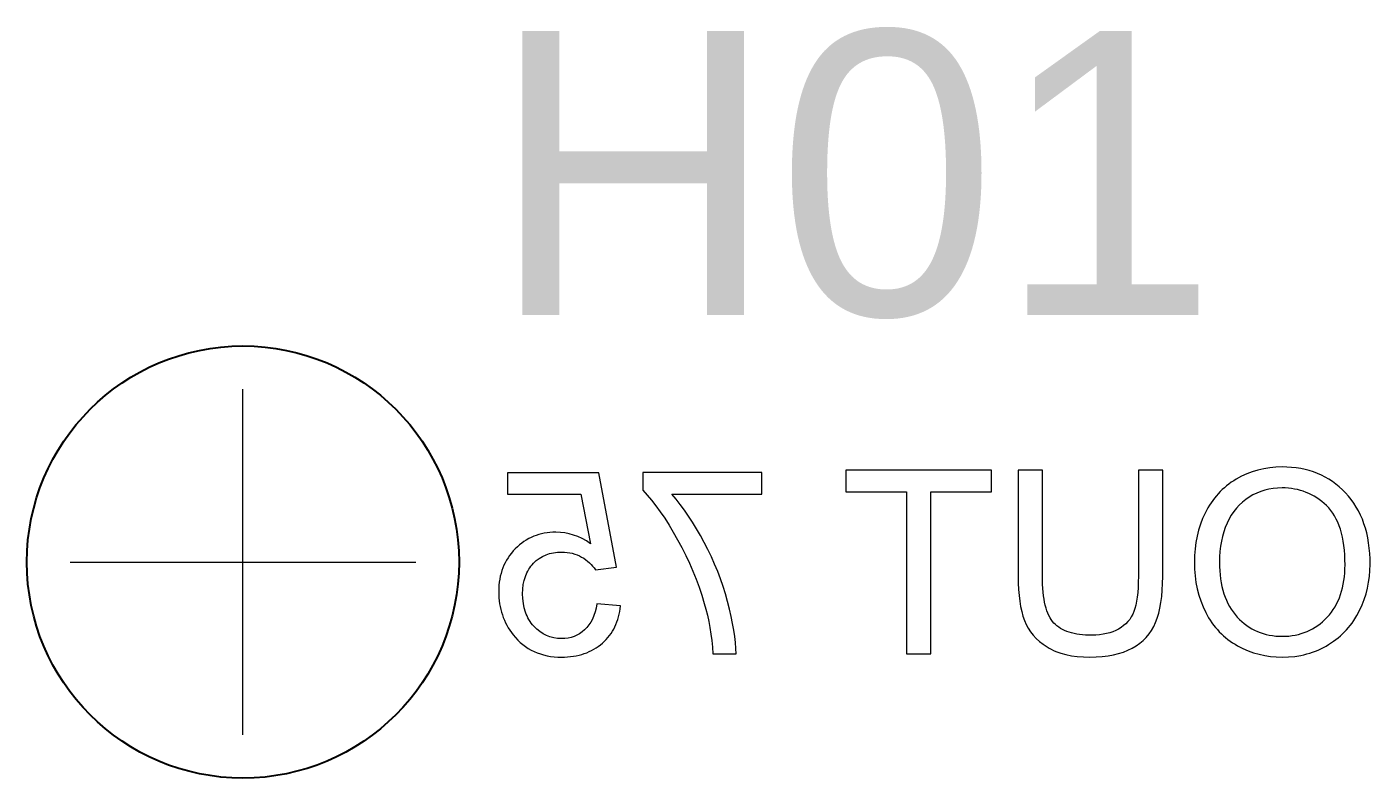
# Model space of a CAD drawing. Header units: millimetres. Extents: x 38 to 970, y 105 to 390.
# Drawn here: x 58.07 to 73.61, y 261.43 to 270.12 of the extents above; entities that cross this region are included whole.
import ezdxf

# ---------------------------------------------------------------- set-up
doc = ezdxf.new("R2010")
doc.units = ezdxf.units.MM
doc.linetypes.add('WP_HIDDEN', pattern=[2.3, 1.5, -0.8])
for name, color, linetype, lineweight in [('ANNOTATIONS', 7, 'CONTINUOUS', 18), ('HIDDEN', 7, 'WP_HIDDEN', 13), ('VISIBLE', 7, 'CONTINUOUS', 25)]:
    doc.layers.add(name, color=color, linetype=linetype, lineweight=lineweight)
doc.styles.add('CJK', font='Arial Unicode.ttf')

msp = doc.modelspace()

# ---------------------------------------------------------------- linework, layer by layer
at = {"layer": 'ANNOTATIONS'}
for p, q in [((60.57143, 261.92857), (60.57143, 265.92857)), ((58.57143, 263.92857), (62.57143, 263.92857))]:
    msp.add_line(p, q, dxfattribs=at)
at = {"layer": 'HIDDEN', "ltscale": 1.428571}
for p, q in [((67.54612, 264.99087), (67.54612, 264.73998)), ((69.23128, 264.99087), (67.54612, 264.99087)), ((69.23128, 264.73998), (69.23128, 264.99087)), ((69.54018, 264.99087), (69.54018, 263.76252)), ((69.82153, 264.99087), (69.54018, 264.99087)), ((69.82153, 263.76397), (69.82153, 264.99087)), ((70.93095, 264.99087), (70.93095, 263.76397)), ((71.2123, 264.99087), (70.93095, 264.99087)), ((71.2123, 263.76252), (71.2123, 264.99087)), ((72.31447, 264.9934), (72.24903, 264.97362)), ((72.38173, 265.00879), (72.31447, 264.9934)), ((72.4508, 265.01978), (72.38173, 265.00879)), ((72.52168, 265.02637), (72.4508, 265.01978)), ((72.59437, 265.02857), (72.52168, 265.02637)), ((72.64992, 265.0274), (72.59437, 265.02857)), ((72.70418, 265.02389), (72.64992, 265.0274)), ((72.75715, 265.01804), (72.70418, 265.02389)), ((72.80882, 265.00985), (72.75715, 265.01804)), ((72.85921, 264.99933), (72.80882, 265.00985)), ((72.9083, 264.98646), (72.85921, 264.99933)), ((72.9561, 264.97125), (72.9083, 264.98646)), ((63.63049, 264.96186), (63.63049, 264.71242)), ((64.68771, 264.96186), (63.63049, 264.96186)), ((64.89364, 263.86984), (64.68771, 264.96186)), ((65.19819, 264.96331), (65.19819, 264.76028)), ((66.57446, 264.96331), (65.19819, 264.96331)), ((66.57446, 264.71242), (66.57446, 264.96331)), ((71.97889, 264.83125), (71.95241, 264.81063)), ((72.00624, 264.851), (71.97889, 264.83125)), ((72.03447, 264.86988), (72.00624, 264.851)), ((72.06358, 264.8879), (72.03447, 264.86988)), ((72.12359, 264.92087), (72.06358, 264.8879)), ((72.1854, 264.94944), (72.12359, 264.92087)), ((72.24903, 264.97362), (72.1854, 264.94944)), ((73.00261, 264.9537), (72.9561, 264.97125)), ((73.04783, 264.93382), (73.00261, 264.9537)), ((73.09175, 264.91159), (73.04783, 264.93382)), ((73.13439, 264.88702), (73.09175, 264.91159)), ((73.17573, 264.86012), (73.13439, 264.88702)), ((73.21578, 264.83087), (73.17573, 264.86012)), ((73.25454, 264.79929), (73.21578, 264.83087)), ((63.63049, 264.71242), (64.47888, 264.71242)), ((64.47888, 264.71242), (64.59345, 264.14103)), ((65.19819, 264.76028), (65.24889, 264.70404)), ((65.24889, 264.70404), (65.29948, 264.64335)), ((65.5332, 264.71242), (66.57446, 264.71242)), ((65.58251, 264.65424), (65.5332, 264.71242)), ((67.54612, 264.73998), (68.24948, 264.73998)), ((68.24948, 264.73998), (68.24948, 262.86483)), ((68.53082, 264.73998), (69.23128, 264.73998)), ((68.53082, 262.86483), (68.53082, 264.73998)), ((71.812, 264.66872), (71.79167, 264.64204)), ((71.83321, 264.69454), (71.812, 264.66872)), ((71.85529, 264.71949), (71.83321, 264.69454)), ((71.87826, 264.74358), (71.85529, 264.71949)), ((71.9021, 264.76679), (71.87826, 264.74358)), ((71.92682, 264.78914), (71.9021, 264.76679)), ((71.95241, 264.81063), (71.92682, 264.78914)), ((72.21368, 264.67979), (72.17271, 264.65178)), ((72.25657, 264.70477), (72.21368, 264.67979)), ((72.30074, 264.72642), (72.25657, 264.70477)), ((72.34621, 264.74475), (72.30074, 264.72642)), ((72.39297, 264.75973), (72.34621, 264.74475)), ((72.44102, 264.77139), (72.39297, 264.75973)), ((72.49036, 264.77972), (72.44102, 264.77139)), ((72.54099, 264.78472), (72.49036, 264.77972)), ((72.59292, 264.78638), (72.54099, 264.78472)), ((72.62994, 264.78558), (72.59292, 264.78638)), ((72.6663, 264.78318), (72.62994, 264.78558)), ((72.70202, 264.77917), (72.6663, 264.78318)), ((72.73708, 264.77356), (72.70202, 264.77917)), ((72.77149, 264.76634), (72.73708, 264.77356)), ((72.80525, 264.75753), (72.77149, 264.76634)), ((72.83836, 264.7471), (72.80525, 264.75753)), ((72.87082, 264.73508), (72.83836, 264.7471)), ((72.90262, 264.72145), (72.87082, 264.73508)), ((72.93378, 264.70622), (72.90262, 264.72145)), ((72.96428, 264.68939), (72.93378, 264.70622)), ((72.99413, 264.67095), (72.96428, 264.68939)), ((73.02333, 264.65091), (72.99413, 264.67095)), ((73.29201, 264.76536), (73.25454, 264.79929)), ((73.32819, 264.7291), (73.29201, 264.76536)), ((73.36261, 264.69077), (73.32819, 264.7291)), ((73.39481, 264.65064), (73.36261, 264.69077)), ((65.29948, 264.64335), (65.34996, 264.57823)), ((65.34996, 264.57823), (65.40032, 264.50866)), ((65.40032, 264.50866), (65.45057, 264.43466)), ((65.63113, 264.59282), (65.58251, 264.65424)), ((65.67905, 264.52816), (65.63113, 264.59282)), ((65.72626, 264.46026), (65.67905, 264.52816)), ((71.73596, 264.55678), (71.7032, 264.49561)), ((71.75365, 264.58607), (71.73596, 264.55678)), ((71.77222, 264.61449), (71.75365, 264.58607)), ((71.79167, 264.64204), (71.77222, 264.61449)), ((72.03422, 264.51256), (72.00594, 264.47096)), ((72.06503, 264.55145), (72.03422, 264.51256)), ((72.09839, 264.58761), (72.06503, 264.55145)), ((72.13428, 264.62106), (72.09839, 264.58761)), ((72.17271, 264.65178), (72.13428, 264.62106)), ((73.05188, 264.62927), (73.02333, 264.65091)), ((73.07978, 264.60602), (73.05188, 264.62927)), ((73.10703, 264.58118), (73.07978, 264.60602)), ((73.1331, 264.55445), (73.10703, 264.58118)), ((73.1575, 264.52558), (73.1331, 264.55445)), ((73.18021, 264.49456), (73.1575, 264.52558)), ((73.42478, 264.60872), (73.39481, 264.65064)), ((73.45254, 264.565), (73.42478, 264.60872)), ((73.47808, 264.51948), (73.45254, 264.565)), ((73.5014, 264.47217), (73.47808, 264.51948)), ((65.45057, 264.43466), (65.5007, 264.35621)), ((65.5007, 264.35621), (65.55072, 264.27332)), ((65.77277, 264.38912), (65.72626, 264.46026)), ((65.81857, 264.31474), (65.77277, 264.38912)), ((71.64895, 264.36559), (71.62764, 264.29742)), ((71.67414, 264.43165), (71.64895, 264.36559)), ((71.7032, 264.49561), (71.67414, 264.43165)), ((71.95699, 264.37959), (71.93643, 264.33016)), ((71.9802, 264.42664), (71.95699, 264.37959)), ((72.00594, 264.47096), (71.9802, 264.42664)), ((73.20124, 264.4614), (73.18021, 264.49456)), ((73.22059, 264.42608), (73.20124, 264.4614)), ((73.23826, 264.38862), (73.22059, 264.42608)), ((73.25424, 264.34902), (73.23826, 264.38862)), ((73.52249, 264.42306), (73.5014, 264.47217)), ((73.54137, 264.37216), (73.52249, 264.42306)), ((73.55802, 264.31946), (73.54137, 264.37216)), ((63.87767, 264.19911), (63.85, 264.18329)), ((63.90601, 264.21342), (63.87767, 264.19911)), ((63.93504, 264.22623), (63.90601, 264.21342)), ((63.96475, 264.23753), (63.93504, 264.22623)), ((63.99513, 264.24733), (63.96475, 264.23753)), ((64.0262, 264.25562), (63.99513, 264.24733)), ((64.05795, 264.2624), (64.0262, 264.25562)), ((64.09037, 264.26767), (64.05795, 264.2624)), ((64.12348, 264.27144), (64.09037, 264.26767)), ((64.15727, 264.2737), (64.12348, 264.27144)), ((64.19173, 264.27445), (64.15727, 264.2737)), ((64.24401, 264.27237), (64.19173, 264.27445)), ((64.2957, 264.26611), (64.24401, 264.27237)), ((64.34679, 264.25569), (64.2957, 264.26611)), ((64.3973, 264.2411), (64.34679, 264.25569)), ((64.44722, 264.22233), (64.3973, 264.2411)), ((64.49655, 264.1994), (64.44722, 264.22233)), ((64.54529, 264.1723), (64.49655, 264.1994)), ((65.55072, 264.27332), (65.60063, 264.18599)), ((65.86368, 264.23712), (65.81857, 264.31474)), ((65.90808, 264.15626), (65.86368, 264.23712)), ((71.61021, 264.22714), (71.59664, 264.15475)), ((71.62764, 264.29742), (71.61021, 264.22714)), ((71.90353, 264.22511), (71.89119, 264.16949)), ((71.91861, 264.27867), (71.90353, 264.22511)), ((71.93643, 264.33016), (71.91861, 264.27867)), ((73.26854, 264.30726), (73.25424, 264.34902)), ((73.28116, 264.26336), (73.26854, 264.30726)), ((73.2921, 264.21731), (73.28116, 264.26336)), ((73.30135, 264.16912), (73.2921, 264.21731)), ((73.57246, 264.26497), (73.55802, 264.31946)), ((73.58467, 264.20868), (73.57246, 264.26497)), ((73.59467, 264.15059), (73.58467, 264.20868)), ((63.69868, 264.05703), (63.67699, 264.03163)), ((63.72186, 264.08157), (63.69868, 264.05703)), ((63.74613, 264.10493), (63.72186, 264.08157)), ((63.77107, 264.12678), (63.74613, 264.10493)), ((63.7967, 264.14712), (63.77107, 264.12678)), ((63.82301, 264.16596), (63.7967, 264.14712)), ((63.85, 264.18329), (63.82301, 264.16596)), ((64.16468, 264.0358), (64.2118, 264.04185)), ((64.2118, 264.04185), (64.26134, 264.04386)), ((64.26134, 264.04386), (64.2925, 264.04297)), ((64.2925, 264.04297), (64.32289, 264.04028)), ((64.59345, 264.14103), (64.54529, 264.1723)), ((65.60063, 264.18599), (65.64907, 264.09612)), ((65.64907, 264.09612), (65.69467, 264.00561)), ((65.95085, 264.07338), (65.90808, 264.15626)), ((65.99106, 263.98971), (65.95085, 264.07338)), ((71.58696, 264.08026), (71.58114, 264.00365)), ((71.59664, 264.15475), (71.58696, 264.08026)), ((71.87474, 264.05207), (71.87062, 263.99026)), ((71.88159, 264.11181), (71.87474, 264.05207)), ((71.89119, 264.16949), (71.88159, 264.11181)), ((73.30892, 264.11878), (73.30135, 264.16912)), ((73.31481, 264.06629), (73.30892, 264.11878)), ((73.31902, 264.01165), (73.31481, 264.06629)), ((73.60244, 264.09071), (73.59467, 264.15059)), ((73.60799, 264.02903), (73.60244, 264.09071)), ((63.591, 263.8917), (63.57828, 263.86114)), ((63.6052, 263.92141), (63.591, 263.8917)), ((63.62091, 263.95026), (63.6052, 263.92141)), ((63.63811, 263.97824), (63.62091, 263.95026)), ((63.6568, 264.00537), (63.63811, 263.97824)), ((63.67699, 264.03163), (63.6568, 264.00537)), ((63.90346, 263.88105), (63.91768, 263.89829)), ((63.91768, 263.89829), (63.93287, 263.91479)), ((63.93287, 263.91479), (63.96544, 263.94505)), ((63.96544, 263.94505), (64.00044, 263.97126)), ((64.00044, 263.97126), (64.03786, 263.99345)), ((64.03786, 263.99345), (64.07771, 264.0116)), ((64.07771, 264.0116), (64.11998, 264.02571)), ((64.11998, 264.02571), (64.16468, 264.0358)), ((64.32289, 264.04028), (64.3525, 264.03581)), ((64.3525, 264.03581), (64.38135, 264.02954)), ((64.38135, 264.02954), (64.40943, 264.02149)), ((64.40943, 264.02149), (64.43673, 264.01164)), ((64.43673, 264.01164), (64.46326, 264.00001)), ((64.46326, 264.00001), (64.48903, 263.98658)), ((64.48903, 263.98658), (64.51373, 263.97173)), ((64.51373, 263.97173), (64.53707, 263.95581)), ((64.53707, 263.95581), (64.55905, 263.93883)), ((64.55905, 263.93883), (64.57967, 263.92078)), ((64.57967, 263.92078), (64.59893, 263.90166)), ((64.59893, 263.90166), (64.61683, 263.88148)), ((65.69467, 264.00561), (65.73744, 263.91448)), ((65.73744, 263.91448), (65.77738, 263.8227)), ((66.02871, 263.90524), (65.99106, 263.98971)), ((66.0638, 263.81999), (66.02871, 263.90524)), ((71.58114, 264.00365), (71.57921, 263.92495)), ((71.57921, 263.92495), (71.58125, 263.84516)), ((71.87062, 263.99026), (71.86925, 263.9264)), ((71.86925, 263.9264), (71.87005, 263.87582)), ((73.32154, 263.95487), (73.31902, 264.01165)), ((73.32238, 263.89594), (73.32154, 263.95487)), ((73.32158, 263.84854), (73.32238, 263.89594)), ((73.61132, 263.96556), (73.60799, 264.02903)), ((73.61053, 263.83077), (73.61243, 263.90029)), ((73.61243, 263.90029), (73.61132, 263.96556)), ((63.54912, 263.76426), (63.54239, 263.73025)), ((63.55735, 263.79742), (63.54912, 263.76426)), ((63.56707, 263.82971), (63.55735, 263.79742)), ((63.57828, 263.86114), (63.56707, 263.82971)), ((63.82506, 263.71663), (63.83878, 263.76216)), ((63.83878, 263.76216), (63.85642, 263.80474)), ((63.85642, 263.80474), (63.86671, 263.82492)), ((63.86671, 263.82492), (63.87798, 263.84437)), ((63.87798, 263.84437), (63.89023, 263.86308)), ((63.89023, 263.86308), (63.90346, 263.88105)), ((64.61683, 263.88148), (64.63337, 263.86024)), ((64.63337, 263.86024), (64.64855, 263.83793)), ((64.64855, 263.83793), (64.89364, 263.86984)), ((65.77738, 263.8227), (65.81448, 263.7303)), ((66.09633, 263.73393), (66.0638, 263.81999)), ((66.12629, 263.64709), (66.09633, 263.73393)), ((69.54018, 263.76252), (69.54132, 263.68446)), ((69.82359, 263.66796), (69.82153, 263.76397)), ((70.93095, 263.76397), (70.93015, 263.697)), ((71.21103, 263.68028), (71.2123, 263.76252)), ((71.58125, 263.84516), (71.58736, 263.76751)), ((71.58736, 263.76751), (71.59756, 263.69198)), ((71.87005, 263.87582), (71.87246, 263.82672)), ((71.87246, 263.82672), (71.87647, 263.77907)), ((71.87647, 263.77907), (71.88208, 263.73288)), ((71.88208, 263.73288), (71.88929, 263.68816)), ((73.30947, 263.71398), (73.31512, 263.75756)), ((73.31512, 263.75756), (73.31916, 263.80241)), ((73.31916, 263.80241), (73.32158, 263.84854)), ((73.5953, 263.69445), (73.60482, 263.76216)), ((73.60482, 263.76216), (73.61053, 263.83077)), ((63.53117, 263.62305), (63.53043, 263.58559)), ((63.53043, 263.58559), (63.53108, 263.54982)), ((63.53342, 263.65964), (63.53117, 263.62305)), ((63.53716, 263.69538), (63.53342, 263.65964)), ((63.54239, 263.73025), (63.53716, 263.69538)), ((63.80742, 263.56239), (63.80938, 263.61675)), ((63.80938, 263.61675), (63.81526, 263.66816)), ((63.81526, 263.66816), (63.82506, 263.71663)), ((65.81448, 263.7303), (65.84876, 263.63726)), ((65.84876, 263.63726), (65.8802, 263.54358)), ((66.1537, 263.55945), (66.12629, 263.64709)), ((69.54132, 263.68446), (69.54471, 263.61052)), ((69.54471, 263.61052), (69.55038, 263.5407)), ((69.82978, 263.58006), (69.82359, 263.66796)), ((69.83442, 263.53916), (69.82978, 263.58006)), ((70.92371, 263.57672), (70.91808, 263.52341)), ((70.92774, 263.63458), (70.92371, 263.57672)), ((70.93015, 263.697), (70.92774, 263.63458)), ((71.20088, 263.52918), (71.20722, 263.6025)), ((71.20722, 263.6025), (71.21103, 263.68028)), ((71.59756, 263.69198), (71.61184, 263.61858)), ((71.61184, 263.61858), (71.63019, 263.54732)), ((71.88929, 263.68816), (71.89811, 263.64489)), ((71.89811, 263.64489), (71.90853, 263.60309)), ((71.90853, 263.60309), (71.92056, 263.56275)), ((73.27072, 263.55242), (73.28283, 263.5909)), ((73.28283, 263.5909), (73.29332, 263.63065)), ((73.29332, 263.63065), (73.3022, 263.67168)), ((73.3022, 263.67168), (73.30947, 263.71398)), ((73.56484, 263.56175), (73.58198, 263.62765)), ((73.58198, 263.62765), (73.5953, 263.69445)), ((63.53108, 263.54982), (63.53306, 263.51467)), ((63.53306, 263.51467), (63.53634, 263.48012)), ((63.53634, 263.48012), (63.54094, 263.44619)), ((63.54094, 263.44619), (63.54685, 263.41287)), ((63.80946, 263.5051), (63.80742, 263.56239)), ((63.81558, 263.45072), (63.80946, 263.5051)), ((63.82578, 263.39924), (63.81558, 263.45072)), ((64.66596, 263.44492), (64.65709, 263.39644)), ((64.94005, 263.42172), (64.66596, 263.44492)), ((64.93617, 263.38859), (64.94005, 263.42172)), ((65.8802, 263.54358), (65.9088, 263.44927)), ((65.9088, 263.44927), (65.9275, 263.38177)), ((66.17855, 263.47102), (66.1537, 263.55945)), ((66.20071, 263.38383), (66.17855, 263.47102)), ((69.55038, 263.5407), (69.55831, 263.47501)), ((69.55831, 263.47501), (69.56851, 263.41344)), ((69.84009, 263.50028), (69.83442, 263.53916)), ((69.84679, 263.46343), (69.84009, 263.50028)), ((69.85452, 263.4286), (69.84679, 263.46343)), ((69.86328, 263.39581), (69.85452, 263.4286)), ((70.90199, 263.43046), (70.89154, 263.39082)), ((70.91084, 263.47466), (70.90199, 263.43046)), ((70.91808, 263.52341), (70.91084, 263.47466)), ((71.18057, 263.39594), (71.192, 263.46033)), ((71.192, 263.46033), (71.20088, 263.52918)), ((71.63019, 263.54732), (71.65263, 263.47818)), ((71.65263, 263.47818), (71.67914, 263.41118)), ((71.92056, 263.56275), (71.93418, 263.52387)), ((71.93418, 263.52387), (71.94941, 263.48645)), ((71.94941, 263.48645), (71.96625, 263.4505)), ((71.96625, 263.4505), (71.98468, 263.41601)), ((73.20614, 263.41125), (73.22471, 263.44463)), ((73.22471, 263.44463), (73.24166, 263.47928)), ((73.24166, 263.47928), (73.257, 263.51521)), ((73.257, 263.51521), (73.27072, 263.55242)), ((73.49061, 263.36951), (73.51916, 263.43268)), ((73.51916, 263.43268), (73.54391, 263.49677)), ((73.54391, 263.49677), (73.56484, 263.56175)), ((63.54685, 263.41287), (63.55408, 263.38016)), ((63.55408, 263.38016), (63.56263, 263.34806)), ((63.56263, 263.34806), (63.57248, 263.31657)), ((63.57248, 263.31657), (63.58365, 263.2857)), ((63.58365, 263.2857), (63.59614, 263.25544)), ((63.84005, 263.35065), (63.82578, 263.39924)), ((63.84872, 263.32745), (63.84005, 263.35065)), ((63.85841, 263.30497), (63.84872, 263.32745)), ((63.86911, 263.28322), (63.85841, 263.30497)), ((63.88084, 263.26219), (63.86911, 263.28322)), ((64.61538, 263.26962), (64.59645, 263.23356)), ((64.6318, 263.30879), (64.61538, 263.26962)), ((64.6457, 263.35106), (64.6318, 263.30879)), ((64.65709, 263.39644), (64.6457, 263.35106)), ((64.90837, 263.26437), (64.91716, 263.29419)), ((64.91716, 263.29419), (64.92473, 263.32483)), ((64.92473, 263.32483), (64.93107, 263.3563)), ((64.93107, 263.3563), (64.93617, 263.38859)), ((65.9275, 263.38177), (65.94443, 263.31268)), ((65.94443, 263.31268), (65.95959, 263.242)), ((66.22006, 263.2999), (66.20071, 263.38383)), ((66.2366, 263.21923), (66.22006, 263.2999)), ((69.56851, 263.41344), (69.58097, 263.356)), ((69.58097, 263.356), (69.5957, 263.30268)), ((69.5957, 263.30268), (69.61269, 263.25349)), ((69.87308, 263.36504), (69.86328, 263.39581)), ((69.8839, 263.33631), (69.87308, 263.36504)), ((69.89576, 263.30959), (69.8839, 263.33631)), ((69.90865, 263.28491), (69.89576, 263.30959)), ((69.92257, 263.26226), (69.90865, 263.28491)), ((70.83046, 263.26576), (70.8095, 263.23953)), ((70.84911, 263.29387), (70.83046, 263.26576)), ((70.86544, 263.32386), (70.84911, 263.29387)), ((70.87947, 263.35573), (70.86544, 263.32386)), ((70.89154, 263.39082), (70.87947, 263.35573)), ((71.13109, 263.22956), (71.15012, 263.28056)), ((71.15012, 263.28056), (71.16662, 263.33602)), ((71.16662, 263.33602), (71.18057, 263.39594)), ((71.67914, 263.41118), (71.70973, 263.3463)), ((71.70973, 263.3463), (71.72647, 263.31488)), ((71.72647, 263.31488), (71.74406, 263.28443)), ((71.74406, 263.28443), (71.7625, 263.25495)), ((71.98468, 263.41601), (72.00472, 263.38297)), ((72.00472, 263.38297), (72.02637, 263.3514)), ((72.02637, 263.3514), (72.04961, 263.32129)), ((72.04961, 263.32129), (72.07446, 263.29265)), ((72.07446, 263.29265), (72.10055, 263.2656)), ((72.10055, 263.2656), (72.12752, 263.2403)), ((73.08948, 263.26369), (73.11573, 263.29047)), ((73.11573, 263.29047), (73.14075, 263.31875)), ((73.14075, 263.31875), (73.16416, 263.34831)), ((73.16416, 263.34831), (73.18596, 263.37914)), ((73.18596, 263.37914), (73.20614, 263.41125)), ((73.42254, 263.25068), (73.45837, 263.30844)), ((73.45837, 263.30844), (73.49061, 263.36951)), ((63.59614, 263.25544), (63.60994, 263.22579)), ((63.60994, 263.22579), (63.62505, 263.19675)), ((63.62505, 263.19675), (63.64148, 263.16832)), ((63.64148, 263.16832), (63.65923, 263.14051)), ((63.65923, 263.14051), (63.67828, 263.1133)), ((63.67828, 263.1133), (63.69865, 263.08671)), ((63.89358, 263.24189), (63.88084, 263.26219)), ((63.90735, 263.22231), (63.89358, 263.24189)), ((63.92214, 263.20346), (63.90735, 263.22231)), ((63.93794, 263.18533), (63.92214, 263.20346)), ((63.97148, 263.15202), (63.93794, 263.18533)), ((64.00683, 263.12315), (63.97148, 263.15202)), ((64.04399, 263.09872), (64.00683, 263.12315)), ((64.49611, 263.12037), (64.46623, 263.0999)), ((64.52456, 263.144), (64.49611, 263.12037)), ((64.55104, 263.17075), (64.52456, 263.144)), ((64.575, 263.2006), (64.55104, 263.17075)), ((64.59645, 263.23356), (64.575, 263.2006)), ((64.82979, 263.10285), (64.84596, 263.1277)), ((64.84596, 263.1277), (64.8609, 263.15338)), ((64.8609, 263.15338), (64.87461, 263.17989)), ((64.87461, 263.17989), (64.88709, 263.20722)), ((64.88709, 263.20722), (64.89835, 263.23538)), ((64.89835, 263.23538), (64.90837, 263.26437)), ((65.95959, 263.242), (65.97298, 263.16974)), ((65.97298, 263.16974), (65.9846, 263.09589)), ((66.25033, 263.14182), (66.2366, 263.21923)), ((66.26126, 263.06768), (66.25033, 263.14182)), ((69.61269, 263.25349), (69.63265, 263.20746)), ((69.63265, 263.20746), (69.65625, 263.16362)), ((69.65625, 263.16362), (69.68349, 263.12198)), ((69.68349, 263.12198), (69.71439, 263.08254)), ((69.93752, 263.24163), (69.92257, 263.26226)), ((69.9535, 263.22303), (69.93752, 263.24163)), ((69.97069, 263.206), (69.9535, 263.22303)), ((69.98928, 263.19006), (69.97069, 263.206)), ((70.00926, 263.17523), (69.98928, 263.19006)), ((70.03063, 263.16149), (70.00926, 263.17523)), ((70.0534, 263.14885), (70.03063, 263.16149)), ((70.07756, 263.13731), (70.0534, 263.14885)), ((70.10312, 263.12687), (70.07756, 263.13731)), ((70.13006, 263.11753), (70.10312, 263.12687)), ((70.15841, 263.10929), (70.13006, 263.11753)), ((70.18814, 263.10214), (70.15841, 263.10929)), ((70.60061, 263.11012), (70.56314, 263.10013)), ((70.63633, 263.12233), (70.60061, 263.11012)), ((70.67031, 263.13677), (70.63633, 263.12233)), ((70.70254, 263.15342), (70.67031, 263.13677)), ((70.73275, 263.17213), (70.70254, 263.15342)), ((70.76064, 263.19272), (70.73275, 263.17213)), ((70.78623, 263.21518), (70.76064, 263.19272)), ((70.8095, 263.23953), (70.78623, 263.21518)), ((71.05488, 263.09622), (71.08368, 263.13779)), ((71.08368, 263.13779), (71.10908, 263.18224)), ((71.10908, 263.18224), (71.13109, 263.22956)), ((71.7625, 263.25495), (71.78179, 263.22643)), ((71.78179, 263.22643), (71.80193, 263.19889)), ((71.80193, 263.19889), (71.82291, 263.17231)), ((71.82291, 263.17231), (71.84475, 263.1467)), ((71.84475, 263.1467), (71.86744, 263.12206)), ((71.86744, 263.12206), (71.89098, 263.09839)), ((72.12752, 263.2403), (72.15537, 263.21675)), ((72.15537, 263.21675), (72.18409, 263.19494)), ((72.18409, 263.19494), (72.21369, 263.17487)), ((72.21369, 263.17487), (72.24417, 263.15655)), ((72.24417, 263.15655), (72.27553, 263.13997)), ((72.27553, 263.13997), (72.30777, 263.12514)), ((72.30777, 263.12514), (72.34088, 263.11206)), ((72.34088, 263.11206), (72.37487, 263.10072)), ((72.81633, 263.10041), (72.84997, 263.11164)), ((72.84997, 263.11164), (72.88278, 263.1246)), ((72.88278, 263.1246), (72.91478, 263.13929)), ((72.91478, 263.13929), (72.94595, 263.1557)), ((72.94595, 263.1557), (72.9763, 263.17384)), ((72.9763, 263.17384), (73.00583, 263.19371)), ((73.00583, 263.19371), (73.03453, 263.21531)), ((73.03453, 263.21531), (73.06242, 263.23864)), ((73.06242, 263.23864), (73.08948, 263.26369)), ((73.29358, 263.09725), (73.31731, 263.12075)), ((73.31731, 263.12075), (73.34015, 263.14508)), ((73.34015, 263.14508), (73.36209, 263.17024)), ((73.36209, 263.17024), (73.38314, 263.19623)), ((73.38314, 263.19623), (73.40329, 263.22304)), ((73.40329, 263.22304), (73.42254, 263.25068)), ((63.69865, 263.08671), (63.7248, 263.05545)), ((63.7248, 263.05545), (63.75211, 263.02621)), ((63.75211, 263.02621), (63.78059, 262.99898)), ((63.78059, 262.99898), (63.81023, 262.97378)), ((63.81023, 262.97378), (63.84104, 262.95058)), ((64.08296, 263.07874), (64.04399, 263.09872)), ((64.12375, 263.06319), (64.08296, 263.07874)), ((64.16635, 263.05209), (64.12375, 263.06319)), ((64.21077, 263.04543), (64.16635, 263.05209)), ((64.25699, 263.04321), (64.21077, 263.04543)), ((64.29543, 263.04478), (64.25699, 263.04321)), ((64.33245, 263.04951), (64.29543, 263.04478)), ((64.36804, 263.05738), (64.33245, 263.04951)), ((64.4022, 263.0684), (64.36804, 263.05738)), ((64.43493, 263.08258), (64.4022, 263.0684)), ((64.46623, 263.0999), (64.43493, 263.08258)), ((64.68296, 262.95293), (64.70714, 262.97133)), ((64.70714, 262.97133), (64.73049, 262.991)), ((64.73049, 262.991), (64.75281, 263.01171)), ((64.75281, 263.01171), (64.7739, 263.03326)), ((64.7739, 263.03326), (64.79376, 263.05563)), ((64.79376, 263.05563), (64.81239, 263.07883)), ((64.81239, 263.07883), (64.82979, 263.10285)), ((65.9846, 263.09589), (65.99446, 263.02046)), ((65.99446, 263.02046), (66.00255, 262.94343)), ((66.26937, 262.9968), (66.26126, 263.06768)), ((66.27467, 262.92918), (66.26937, 262.9968)), ((69.71439, 263.08254), (69.74894, 263.0453)), ((69.74894, 263.0453), (69.78713, 263.01026)), ((69.78713, 263.01026), (69.82897, 262.97741)), ((69.82897, 262.97741), (69.87446, 262.94677)), ((70.21927, 263.0961), (70.18814, 263.10214)), ((70.25179, 263.09115), (70.21927, 263.0961)), ((70.28571, 263.08731), (70.25179, 263.09115)), ((70.32102, 263.08456), (70.28571, 263.08731)), ((70.39582, 263.08236), (70.32102, 263.08456)), ((70.44027, 263.08347), (70.39582, 263.08236)), ((70.48297, 263.0868), (70.44027, 263.08347)), ((70.52393, 263.09235), (70.48297, 263.0868)), ((70.56314, 263.10013), (70.52393, 263.09235)), ((70.85989, 262.93154), (70.90569, 262.95872)), ((70.90569, 262.95872), (70.94808, 262.98878)), ((70.94808, 262.98878), (70.98708, 263.02171)), ((70.98708, 263.02171), (71.02268, 263.05753)), ((71.02268, 263.05753), (71.05488, 263.09622)), ((71.89098, 263.09839), (71.91537, 263.07569)), ((71.91537, 263.07569), (71.9406, 263.05395)), ((71.9406, 263.05395), (71.96669, 263.03319)), ((71.96669, 263.03319), (71.99363, 263.01339)), ((71.99363, 263.01339), (72.02141, 262.99457)), ((72.02141, 262.99457), (72.05005, 262.97671)), ((72.05005, 262.97671), (72.07954, 262.95982)), ((72.07954, 262.95982), (72.13995, 262.92906)), ((72.37487, 263.10072), (72.40974, 263.09112)), ((72.40974, 263.09112), (72.44549, 263.08327)), ((72.44549, 263.08327), (72.48212, 263.07716)), ((72.48212, 263.07716), (72.51963, 263.0728)), ((72.51963, 263.0728), (72.55801, 263.07018)), ((72.55801, 263.07018), (72.59727, 263.06931)), ((72.59727, 263.06931), (72.63583, 263.07017)), ((72.63583, 263.07017), (72.67358, 263.07277)), ((72.67358, 263.07277), (72.7105, 263.07708)), ((72.7105, 263.07708), (72.7466, 263.08313)), ((72.7466, 263.08313), (72.78188, 263.09091)), ((72.78188, 263.09091), (72.81633, 263.10041)), ((73.07231, 262.9396), (73.10261, 262.95603)), ((73.10261, 262.95603), (73.1324, 262.97359)), ((73.1324, 262.97359), (73.18971, 263.0115)), ((73.18971, 263.0115), (73.21702, 263.0317)), ((73.21702, 263.0317), (73.24344, 263.05272)), ((73.24344, 263.05272), (73.26896, 263.07457)), ((73.26896, 263.07457), (73.29358, 263.09725)), ((63.84104, 262.95058), (63.87302, 262.92941)), ((63.87302, 262.92941), (63.90617, 262.91025)), ((63.90617, 262.91025), (63.94048, 262.89311)), ((63.94048, 262.89311), (63.97596, 262.87798)), ((63.97596, 262.87798), (64.01261, 262.86487)), ((64.01261, 262.86487), (64.05042, 262.85378)), ((64.05042, 262.85378), (64.0894, 262.84471)), ((64.0894, 262.84471), (64.12955, 262.83765)), ((64.12955, 262.83765), (64.17086, 262.8326)), ((64.17086, 262.8326), (64.21334, 262.82958)), ((64.21334, 262.82958), (64.25699, 262.82857)), ((64.25699, 262.82857), (64.29283, 262.82921)), ((64.29283, 262.82921), (64.32784, 262.83111)), ((64.32784, 262.83111), (64.36201, 262.83428)), ((64.36201, 262.83428), (64.39535, 262.83872)), ((64.39535, 262.83872), (64.42786, 262.84443)), ((64.42786, 262.84443), (64.45954, 262.85141)), ((64.45954, 262.85141), (64.49038, 262.85966)), ((64.49038, 262.85966), (64.52039, 262.86918)), ((64.52039, 262.86918), (64.54957, 262.87996)), ((64.54957, 262.87996), (64.57791, 262.89202)), ((64.57791, 262.89202), (64.60542, 262.90534)), ((64.60542, 262.90534), (64.6321, 262.91994)), ((64.6321, 262.91994), (64.65795, 262.9358)), ((64.65795, 262.9358), (64.68296, 262.95293)), ((66.00255, 262.94343), (66.00887, 262.86483)), ((66.00887, 262.86483), (66.27716, 262.86483)), ((66.27716, 262.86483), (66.27467, 262.92918)), ((68.24948, 262.86483), (68.53082, 262.86483)), ((69.87446, 262.94677), (69.89858, 262.93245)), ((69.89858, 262.93245), (69.92362, 262.91906)), ((69.92362, 262.91906), (69.94959, 262.9066)), ((69.94959, 262.9066), (69.97648, 262.89506)), ((69.97648, 262.89506), (70.03302, 262.87474)), ((70.03302, 262.87474), (70.09326, 262.85812)), ((70.09326, 262.85812), (70.1572, 262.84519)), ((70.1572, 262.84519), (70.22483, 262.83596)), ((70.22483, 262.83596), (70.29615, 262.83042)), ((70.29615, 262.83042), (70.37116, 262.82857)), ((70.37116, 262.82857), (70.44415, 262.83018)), ((70.44415, 262.83018), (70.51374, 262.83501)), ((70.51374, 262.83501), (70.57993, 262.84305)), ((70.57993, 262.84305), (70.64272, 262.85431)), ((70.64272, 262.85431), (70.70211, 262.86879)), ((70.70211, 262.86879), (70.7581, 262.88649)), ((70.7581, 262.88649), (70.8107, 262.90741)), ((70.8107, 262.90741), (70.85989, 262.93154)), ((72.13995, 262.92906), (72.20154, 262.9024)), ((72.20154, 262.9024), (72.26431, 262.87984)), ((72.26431, 262.87984), (72.32825, 262.86138)), ((72.32825, 262.86138), (72.39338, 262.84703)), ((72.39338, 262.84703), (72.45968, 262.83677)), ((72.45968, 262.83677), (72.52716, 262.83062)), ((72.52716, 262.83062), (72.59582, 262.82857)), ((72.59582, 262.82857), (72.66987, 262.83084)), ((72.66987, 262.83084), (72.74193, 262.83764)), ((72.74193, 262.83764), (72.81199, 262.84897)), ((72.81199, 262.84897), (72.84628, 262.85633)), ((72.84628, 262.85633), (72.88006, 262.86483)), ((72.88006, 262.86483), (72.91335, 262.87446)), ((72.91335, 262.87446), (72.94614, 262.88522)), ((72.94614, 262.88522), (72.97843, 262.89712)), ((72.97843, 262.89712), (73.01022, 262.91015)), ((73.01022, 262.91015), (73.04152, 262.92431)), ((73.04152, 262.92431), (73.07231, 262.9396))]:
    msp.add_line(p, q, dxfattribs=at)
at = {"layer": 'VISIBLE'}
msp.add_circle((60.57143, 263.92857), 2.5, dxfattribs=at)

# ---------------------------------------------------------------- texts
at = {"layer": 'ANNOTATIONS', "style": 'CJK'}
msp.add_text('H01', height=3.285714, dxfattribs=at).set_placement((63.42857, 266.78571))

doc.saveas('drawing.dxf')
